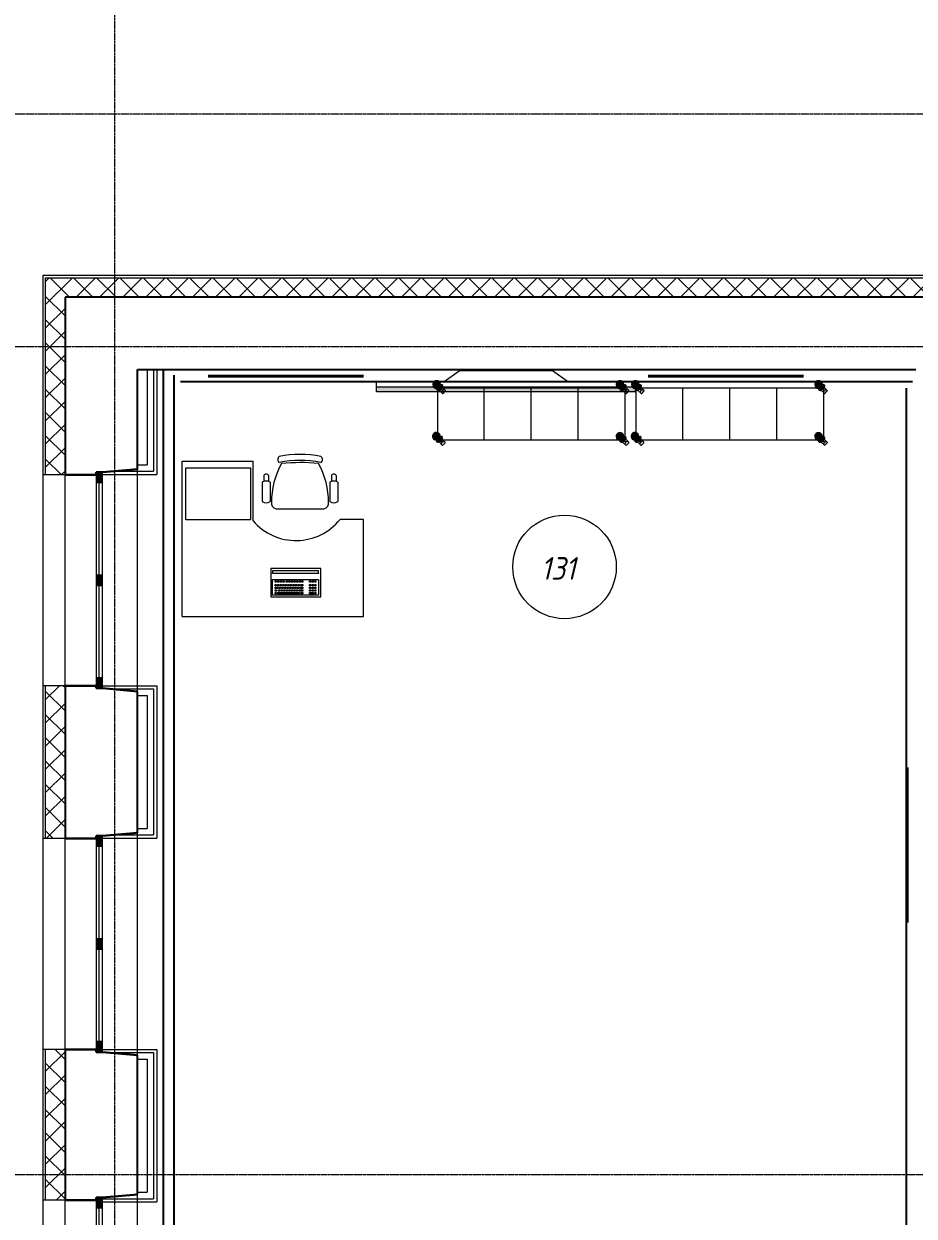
# Model space of a CAD drawing. Header units: millimetres. Extents: x -10178924 to 11692288, y -947381 to 58396.
# Drawn here: x 826077 to 832958, y -913262 to -904046 of the extents above; entities that cross this region are included whole.
import ezdxf
from ezdxf import colors
from ezdxf.entities.mleader import LeaderData, LeaderLine
from ezdxf.math import Vec2, Vec3

# ---------------------------------------------------------------- set-up
doc = ezdxf.new("R2010")
doc.units = ezdxf.units.MM
doc.linetypes.add('ADSK_Штрих_ш3 п1_5', pattern=[4.5, 3, -1.5])
doc.linetypes.add('осевая', pattern=[50.8, 31.75, -6.35, 6.35, -6.35])
for name, color, linetype in [('_надписи канализация', 7, 'Continuous'), ('PDF _Марки помещений', 5, 'Continuous'), ('PDF _подоконники с зашивкой', 250, 'Continuous'), ('PDF _Стены краска9010', 7, 'Continuous')]:
    doc.layers.add(name, color=color, linetype=linetype)
doc.layers.add('PDF _Стены отделка', color=7, linetype='Continuous', true_color=0xb505c2)
for name, color, linetype, lineweight in [('Отделка СТЕН', 6, 'Continuous', 13), ('Перегородки_ГКЛ', 20, 'Continuous', 9), ('Размеры осевые', 153, 'Continuous', 9), ('Стены.1', 7, 'Continuous', 25), ('ТХ оборудование', 7, 'Continuous', 9)]:
    doc.layers.add(name, color=color, linetype=linetype, lineweight=lineweight)
doc.styles.add('ISOCPEUR', font='isocpeui.ttf', dxfattribs={"width": 0.9})
pattern_1 = [(45, (142968.72, -47941.48), (-89.80256, 89.80256), []), (135, (142968.72, -47941.48), (-89.80256, -89.80256), [])]

# ---------------------------------------------------------------- blocks, each defined once
blk = doc.blocks.new('_None')
blk = doc.blocks.new('кресло специалиста')
at = {"layer": 'ТХ оборудование', "color": 252, "lineweight": 9, "true_color": 0x939598}
for p, q in [((-258.8, 279.6), (-213.2, 279.6)), ((-207.4, 291.6), (-56.3, 291.6)), ((-258.8, 242.8), (-213.1, 242.8)), ((-207.4, 231.4), (-56.3, 231.4)), ((0, -175.1), (0, 175.1)), ((-258.8, -242.8), (-213.1, -242.8)), ((-207.4, -231.4), (-56.3, -231.4)), ((-258.9, -279.6), (-213.2, -279.6)), ((-207.4, -291.6), (-56.3, -291.6))]:
    blk.add_line(p, q, dxfattribs=at)
for centre, radius, start, end in [((-250.3, 261.2), 20.2, 114.89545, 245.33537), ((-157.4, 261.5), 58.4, 148.95101, 211.04877), ((-106.3, 261.5), 58.4, 328.95097, 31.04877), ((-48.5, -403.4), 624.5, 89.87797, 119.10589), ((-45.4, 175.7), 45.4, 359.25187, 92.18664), ((325.7, 0.7), 747.5, 167.60199, 192.39777), ((-381.1, 145.4), 28.1, 34.29007, 145.70964), ((372.2, 0.7), 747.5, 167.60199, 192.39777), ((1404, 0.7), 1761.9, 175.39382, 184.65462), ((-381.1, -143.9), 28.1, 214.29147, 325.70827), ((-48.5, 403.4), 624.5, 240.90677, 270.12147), ((-45.4, -175.7), 45.4, 267.81347, 0.74787), ((-250.3, -261.2), 20.2, 114.89545, 245.33537), ((-157.4, -261.5), 58.4, 148.95098, 211.04877), ((-106.3, -261.5), 58.4, 328.95097, 31.04877)]:
    blk.add_arc(centre, radius, start, end, dxfattribs=at)
blk = doc.blocks.new('A$C01E1659C')
at = {"layer": 'ТХ оборудование', "lineweight": 9, "true_color": 0x939598}
h = blk.add_hatch(color=252, dxfattribs=at)
h.dxf.hatch_style = 1
h.paths.add_polyline_path([(-354.7, -170.2), (0, -170.2), (0, -165.7), (-354.7, -165.7)])
at = {"color": 252, "lineweight": 9, "true_color": 0x939598}
blk.add_lwpolyline([(-368.2, 12.9), (18.8, 12.9), (18.8, -206), (-368.2, -206)], close=True, dxfattribs=at)
at = {"layer": 'ТХ оборудование', "color": 252, "lineweight": 9, "true_color": 0x939598}
for p, q in [((-354.7, 0), (-354.7, -120)), ((0, 0), (-354.7, 0)), ((0, -120), (0, 0)), ((-335.3, -9.8), (-335.3, -20)), ((-325.3, -9.8), (-335.3, -9.8)), ((-335.3, -20), (-325.3, -20)), ((-335.3, -52), (-335.3, -62.2)), ((-312.1, -52), (-335.3, -52)), ((-335.3, -62.2), (-312.1, -62.2)), ((-335.3, -72.5), (-335.3, -82.7)), ((-325.3, -72.5), (-335.3, -72.5)), ((-335.3, -82.7), (-325.3, -82.7)), ((-333.6, -31.4), (-333.6, -41.7)), ((-323.7, -31.4), (-333.6, -31.4)), ((-333.6, -41.7), (-323.7, -41.7)), ((-325.3, -20), (-325.3, -9.8)), ((-325.3, -82.7), (-325.3, -72.5)), ((-323.7, -41.7), (-323.7, -31.4)), ((-315.4, -9.8), (-315.4, -20)), ((-146.2, -9.8), (-315.4, -9.8)), ((-315.4, -20), (-146.2, -20)), ((-315.4, -72.5), (-315.4, -82.7)), ((-305.4, -72.5), (-315.4, -72.5)), ((-315.4, -82.7), (-305.4, -82.7)), ((-312.1, -62.2), (-312.1, -52)), ((-308.7, -31.4), (-308.7, -41.7)), ((-298.8, -31.4), (-308.7, -31.4)), ((-308.7, -41.7), (-298.8, -41.7)), ((-305.4, -82.7), (-305.4, -72.5)), ((-302.1, -52), (-302.1, -62.2)), ((-292.2, -52), (-302.1, -52)), ((-302.1, -62.2), (-292.2, -62.2)), ((-298.8, -41.7), (-298.8, -31.4)), ((-295.5, -72.5), (-295.5, -82.7)), ((-285.5, -72.5), (-295.5, -72.5)), ((-295.5, -82.7), (-285.5, -82.7)), ((-292.2, -62.2), (-292.2, -52)), ((-288.8, -31.4), (-288.8, -41.7)), ((-278.9, -31.4), (-288.8, -31.4)), ((-288.8, -41.7), (-278.9, -41.7)), ((-285.5, -82.7), (-285.5, -72.5)), ((-282.2, -52), (-282.2, -62.2)), ((-272.3, -52), (-282.2, -52)), ((-282.2, -62.2), (-272.3, -62.2)), ((-278.9, -41.7), (-278.9, -31.4)), ((-275.6, -72.5), (-275.6, -82.7)), ((-265.6, -72.5), (-275.6, -72.5)), ((-275.6, -82.7), (-265.6, -82.7)), ((-272.3, -62.2), (-272.3, -52)), ((-268.9, -31.4), (-268.9, -41.7)), ((-259, -31.4), (-268.9, -31.4)), ((-268.9, -41.7), (-259, -41.7)), ((-265.6, -82.7), (-265.6, -72.5)), ((-262.3, -52), (-262.3, -62.2)), ((-252.4, -52), (-262.3, -52)), ((-262.3, -62.2), (-252.4, -62.2)), ((-259, -41.7), (-259, -31.4)), ((-255.7, -72.5), (-255.7, -82.7)), ((-245.7, -72.5), (-255.7, -72.5)), ((-255.7, -82.7), (-245.7, -82.7)), ((-252.4, -62.2), (-252.4, -52)), ((-249, -31.4), (-249, -41.7)), ((-239.1, -31.4), (-249, -31.4)), ((-249, -41.7), (-239.1, -41.7)), ((-245.7, -82.7), (-245.7, -72.5)), ((-242.4, -52), (-242.4, -62.2)), ((-232.5, -52), (-242.4, -52)), ((-242.4, -62.2), (-232.5, -62.2)), ((-239.1, -41.7), (-239.1, -31.4)), ((-235.8, -72.5), (-235.8, -82.7)), ((-225.8, -72.5), (-235.8, -72.5)), ((-235.8, -82.7), (-225.8, -82.7)), ((-232.5, -62.2), (-232.5, -52)), ((-229.2, -31.4), (-229.2, -41.7)), ((-219.2, -31.4), (-229.2, -31.4)), ((-229.2, -41.7), (-219.2, -41.7)), ((-225.8, -82.7), (-225.8, -72.5)), ((-222.5, -52), (-222.5, -62.2)), ((-212.6, -52), (-222.5, -52)), ((-222.5, -62.2), (-212.6, -62.2)), ((-219.2, -41.7), (-219.2, -31.4)), ((-215.9, -72.5), (-215.9, -82.7)), ((-205.9, -72.5), (-215.9, -72.5)), ((-215.9, -82.7), (-205.9, -82.7)), ((-212.6, -62.2), (-212.6, -52)), ((-209.3, -31.4), (-209.3, -41.7)), ((-199.3, -31.4), (-209.3, -31.4)), ((-209.3, -41.7), (-199.3, -41.7)), ((-205.9, -82.7), (-205.9, -72.5)), ((-202.6, -52), (-202.6, -62.2)), ((-192.7, -52), (-202.6, -52)), ((-202.6, -62.2), (-192.7, -62.2)), ((-199.3, -41.7), (-199.3, -31.4)), ((-196, -72.5), (-196, -82.7)), ((-186, -72.5), (-196, -72.5)), ((-196, -82.7), (-186, -82.7)), ((-192.7, -62.2), (-192.7, -52)), ((-189.4, -31.4), (-189.4, -41.7)), ((-179.4, -31.4), (-189.4, -31.4)), ((-189.4, -41.7), (-179.4, -41.7)), ((-186, -82.7), (-186, -72.5)), ((-182.7, -52), (-182.7, -62.2)), ((-172.8, -52), (-182.7, -52)), ((-182.7, -62.2), (-172.8, -62.2)), ((-179.4, -41.7), (-179.4, -31.4)), ((-176.1, -72.5), (-176.1, -82.7)), ((-166.1, -72.5), (-176.1, -72.5)), ((-176.1, -82.7), (-166.1, -82.7)), ((-172.8, -62.2), (-172.8, -52)), ((-169.5, -31.4), (-169.5, -41.7)), ((-159.5, -31.4), (-169.5, -31.4)), ((-169.5, -41.7), (-159.5, -41.7)), ((-166.1, -82.7), (-166.1, -72.5)), ((-162.8, -52), (-162.8, -62.2)), ((-152.9, -52), (-162.8, -52)), ((-162.8, -62.2), (-152.9, -62.2)), ((-159.5, -41.7), (-159.5, -31.4)), ((-156.2, -72.5), (-156.2, -82.7)), ((-146.2, -72.5), (-156.2, -72.5)), ((-156.2, -82.7), (-146.2, -82.7)), ((-152.9, -62.2), (-152.9, -52)), ((-149.6, -31.4), (-149.6, -41.7)), ((-119.7, -31.4), (-149.6, -31.4)), ((-149.6, -41.7), (-119.7, -41.7)), ((-146.2, -20), (-146.2, -9.8)), ((-146.2, -82.7), (-146.2, -72.5)), ((-142.9, -52), (-142.9, -62.2)), ((-119.7, -52), (-142.9, -52)), ((-142.9, -62.2), (-119.7, -62.2)), ((-136.3, -9.8), (-136.3, -20)), ((-119.7, -9.8), (-136.3, -9.8)), ((-136.3, -20), (-119.7, -20)), ((-136.3, -72.5), (-136.3, -82.7)), ((-119.7, -72.5), (-136.3, -72.5)), ((-136.3, -82.7), (-119.7, -82.7)), ((-119.7, -20), (-119.7, -9.8)), ((-119.7, -41.7), (-119.7, -31.4)), ((-119.7, -62.2), (-119.7, -52)), ((-119.7, -82.7), (-119.7, -72.5)), ((-68.4, -9.8), (-68.4, -20)), ((-38.6, -9.8), (-68.4, -9.8)), ((-68.4, -20), (-38.6, -20)), ((-68.4, -31.4), (-68.4, -41.7)), ((-58.5, -31.4), (-68.4, -31.4)), ((-68.4, -41.7), (-58.5, -41.7)), ((-68.4, -52), (-68.4, -62.2)), ((-58.5, -52), (-68.4, -52)), ((-68.4, -62.2), (-58.5, -62.2)), ((-68.4, -72.5), (-68.4, -82.7)), ((-58.5, -72.5), (-68.4, -72.5)), ((-68.4, -82.7), (-58.5, -82.7)), ((-58.5, -41.7), (-58.5, -31.4)), ((-58.5, -62.2), (-58.5, -52)), ((-58.5, -82.7), (-58.5, -72.5)), ((-48.5, -31.4), (-48.5, -41.7)), ((-38.6, -31.4), (-48.5, -31.4)), ((-48.5, -41.7), (-38.6, -41.7)), ((-48.5, -52), (-48.5, -62.2)), ((-38.6, -52), (-48.5, -52)), ((-48.5, -62.2), (-38.6, -62.2)), ((-48.5, -72.5), (-48.5, -82.7)), ((-38.6, -72.5), (-48.5, -72.5)), ((-48.5, -82.7), (-38.6, -82.7)), ((-38.6, -20), (-38.6, -9.8)), ((-38.6, -41.7), (-38.6, -31.4)), ((-38.6, -62.2), (-38.6, -52)), ((-38.6, -82.7), (-38.6, -72.5)), ((-28.6, -9.8), (-28.6, -20)), ((-18.7, -9.8), (-28.6, -9.8)), ((-28.6, -20), (-18.7, -20)), ((-28.6, -31.4), (-28.6, -41.7)), ((-18.7, -31.4), (-28.6, -31.4)), ((-28.6, -41.7), (-18.7, -41.7)), ((-28.6, -52), (-28.6, -62.2)), ((-18.7, -52), (-28.6, -52)), ((-28.6, -62.2), (-18.7, -62.2)), ((-28.6, -72.5), (-28.6, -82.7)), ((-18.7, -72.5), (-28.6, -72.5)), ((-28.6, -82.7), (-18.7, -82.7)), ((-18.7, -20), (-18.7, -9.8)), ((-18.7, -41.7), (-18.7, -31.4)), ((-18.7, -62.2), (-18.7, -52)), ((-18.7, -82.7), (-18.7, -72.5)), ((-354.7, -120), (0, -120)), ((-335.3, -101), (-335.3, -111.3)), ((-325.3, -101), (-335.3, -101)), ((-335.3, -111.3), (-325.3, -111.3)), ((-325.3, -111.3), (-325.3, -101)), ((-315.4, -101), (-315.4, -111.3)), ((-305.4, -101), (-315.4, -101)), ((-315.4, -111.3), (-305.4, -111.3)), ((-305.4, -111.3), (-305.4, -101)), ((-295.5, -101), (-295.5, -111.3)), ((-285.5, -101), (-295.5, -101)), ((-295.5, -111.3), (-285.5, -111.3)), ((-285.5, -111.3), (-285.5, -101)), ((-275.6, -101), (-275.6, -111.3)), ((-265.6, -101), (-275.6, -101)), ((-275.6, -111.3), (-265.6, -111.3)), ((-265.6, -111.3), (-265.6, -101)), ((-249, -101), (-249, -111.3)), ((-239.1, -101), (-249, -101)), ((-249, -111.3), (-239.1, -111.3)), ((-239.1, -111.3), (-239.1, -101)), ((-229.2, -101), (-229.2, -111.3)), ((-219.2, -101), (-229.2, -101)), ((-229.2, -111.3), (-219.2, -111.3)), ((-219.2, -111.3), (-219.2, -101)), ((-209.3, -101), (-209.3, -111.3)), ((-199.3, -101), (-209.3, -101)), ((-209.3, -111.3), (-199.3, -111.3)), ((-199.3, -111.3), (-199.3, -101)), ((-189.4, -101), (-189.4, -111.3)), ((-179.4, -101), (-189.4, -101)), ((-189.4, -111.3), (-179.4, -111.3)), ((-179.4, -111.3), (-179.4, -101)), ((-169.5, -101), (-169.5, -111.3)), ((-159.5, -101), (-169.5, -101)), ((-169.5, -111.3), (-159.5, -111.3)), ((-159.5, -111.3), (-159.5, -101)), ((-149.6, -101), (-149.6, -111.3)), ((-139.6, -101), (-149.6, -101)), ((-149.6, -111.3), (-139.6, -111.3)), ((-139.6, -111.3), (-139.6, -101)), ((-129.7, -101), (-129.7, -111.3)), ((-119.7, -101), (-129.7, -101)), ((-129.7, -111.3), (-119.7, -111.3)), ((-119.7, -111.3), (-119.7, -101)), ((-68.4, -101), (-68.4, -111.3)), ((-58.5, -101), (-68.4, -101)), ((-68.4, -111.3), (-58.5, -111.3)), ((-58.5, -111.3), (-58.5, -101)), ((-48.5, -101), (-48.5, -111.3)), ((-38.6, -101), (-48.5, -101)), ((-48.5, -111.3), (-38.6, -111.3)), ((-38.6, -111.3), (-38.6, -101)), ((-28.6, -101), (-28.6, -111.3)), ((-18.7, -101), (-28.6, -101)), ((-28.6, -111.3), (-18.7, -111.3)), ((-18.7, -111.3), (-18.7, -101))]:
    blk.add_line(p, q, dxfattribs=at)
for points in [[(-354.7, -170.2), (0, -170.2), (0, -165.7), (-354.7, -165.7)], [(-354.7, -170.2), (0, -170.2), (0, -187.3), (-354.7, -187.3)]]:
    blk.add_lwpolyline(points, close=True, dxfattribs=at)
blk = doc.blocks.new('A$C00f06a42')
at = {"layer": 'ТХ оборудование', "color": 252, "lineweight": 9, "true_color": 0x939598}
for p, q in [((0, 0), (-1400, 0)), ((-1400, 0), (-1400, -750)), ((0, 0), (0, -1200)), ((-1400, -750), (-1219.1, -750)), ((-547.9, -739), (-547.9, -1200)), ((0, -1200), (-547.9, -1200))]:
    blk.add_line(p, q, dxfattribs=at)
blk.add_lwpolyline([(-26.4, -1148.7), (-526.4, -1148.7), (-526.4, -748.7), (-26.4, -748.7)], close=True, dxfattribs=at)
at = {"layer": 'ТХ оборудование', "color": 252, "lineweight": 9, "ltscale": 50, "true_color": 0x939598}
blk.add_arc((-878.9, -1024.4), 437, 40.76329, 141.11011, dxfattribs=at)
blk = doc.blocks.new('A$C192C3C2E')
at = {"layer": 'ТХ оборудование', "lineweight": 9, "true_color": 0x939598}
h = blk.add_hatch(color=252, dxfattribs=at)
h.dxf.hatch_style = 1
h.paths.add_polyline_path([(1950, 0), (-50, 0), (-50, 40.5), (1950, 40.5)])
at = {"layer": 'ТХ оборудование', "color": 252, "lineweight": 9, "true_color": 0x939598}
for p, q in [((473.9, 80.9), (588.9, 163.9)), ((1311.1, 163.9), (588.9, 163.9)), ((1426.1, 80.9), (1311.1, 163.9))]:
    blk.add_line(p, q, dxfattribs=at)
for points in [[(1950, 0), (-50, 0), (-50, 80.9), (1950, 80.9)], [(1950, 0), (-50, 0), (-50, 40.5), (1950, 40.5)]]:
    blk.add_lwpolyline(points, close=True, dxfattribs=at)
blk = doc.blocks.new('A$C6ec7b9be')
at = {"layer": 'ТХ оборудование', "color": 252, "lineweight": 5, "true_color": 0x939598, "transparency": 33554687}
for p, q in [((0, 13.1), (0, 12.9)), ((0, 12.9), (0, -12.9)), ((3, 16.1), (37.5, 16.1)), ((16, 3.1), (16, 16.1)), ((16, 3.1), (84, 3.1)), ((36, 16.1), (36, 3.1)), ((37.5, 22.1), (61.4, 22.1)), ((37.5, 18.1), (37.5, 22.1)), ((63.3, 20.1), (37.5, 20.1)), ((37.5, 18.1), (37.5, 12.8)), ((37.5, 16.1), (97, 16.1)), ((37.5, 12.8), (37.5, -17.9)), ((43.8, 27.1), (50, 27.1)), ((43.8, 27.1), (43.8, 22.1)), ((45.5, 20.1), (45.5, 22.1)), ((45.5, -15.9), (45.5, 16.1)), ((46, -21.9), (46, 22.1)), ((50, 27.1), (56.3, 27.1)), ((50, 27.1), (50, 22.1)), ((54, -21.9), (54, 22.1)), ((54.5, 20.1), (54.5, 22.1)), ((54.5, -15.9), (54.5, 16.1)), ((56.3, 27.1), (56.3, 22.1)), ((64, 16.1), (64, 3.1)), ((70.3, -12.4), (70.5, 12.6)), ((70.5, 12.6), (70.3, -12.4)), ((95.5, 12.5), (70.5, 12.6)), ((71.6, 11.4), (71.5, -11.2)), ((94.2, 11.3), (71.6, 11.4)), ((84, 3.1), (84, 16.1)), ((94.1, -11.3), (94.2, 11.3)), ((95.3, -12.5), (95.5, 12.5)), ((96.5, 12.5), (95.5, 12.5)), ((96.3, -13.5), (96.5, 12.5)), ((100, 13.1), (100, -12.9)), ((97, -15.9), (3, -15.9)), ((84, -2.9), (16, -2.9)), ((16, -2.9), (16, -15.9)), ((36, -15.9), (36, -2.9)), ((37.5, -21.9), (37.5, -17.9)), ((37.5, -19.9), (63.3, -19.9)), ((61.4, -21.9), (37.5, -21.9)), ((43.5, -26.9), (43.5, -21.9)), ((50, -26.9), (43.5, -26.9)), ((45.5, -21.9), (45.5, -19.9)), ((46, -27.3), (46, -26.9)), ((46, -28.9), (46, -27.3)), ((46, -28.9), (54, -28.9)), ((50, -26.9), (50, -21.9)), ((56.5, -26.9), (50, -26.9)), ((54, -27.3), (54, -26.9)), ((54, -28.9), (54, -27.3)), ((54.5, -21.9), (54.5, -19.9)), ((56.5, -26.9), (56.5, -21.9)), ((64, -15.9), (64, -2.9)), ((95.3, -12.5), (70.3, -12.4)), ((70.3, -12.4), (95.3, -12.5)), ((85.3, -13.9), (70.3, -13.9)), ((85.3, -27.4), (70.3, -27.4)), ((71.5, -11.2), (94.1, -11.3)), ((84, -2.9), (84, -15.9)), ((85.3, -12.4), (85.3, -27.4)), ((85.3, -27.4), (86.3, -27.5)), ((86.3, -13.5), (95.3, -13.5)), ((86.3, -27.5), (86.3, -13.5)), ((95.3, -13.5), (96.3, -13.5))]:
    blk.add_line(p, q, dxfattribs=at)
for centre, radius, start, end in [((3, 13.1), 3, 90, 180), ((82.9, 0.1), 28.5, 153.7256, 270), ((82.9, 0.1), 28.5, 90, 153.7256), ((82.9, 0.1), 25, 90, 270), ((82.9, 0.1), 28, 90, 139.9948), ((61.4, 25.1), 3, 270, 310.74905), ((82.9, 0.1), 30, 90, 130.74905), ((82.9, 0.1), 15, 123.29728, 270), ((82.9, 0.1), 12, 90, 270), ((82.9, 0.1), 15, 90, 123.29728), ((82.9, 0.1), 6, 90, 270), ((82.9, 0.1), 5, 359.73997, 179.73997), ((82.9, 0.1), 5, 179.73997, 359.73997), ((82.9, 0.1), 30, 294.36429, 90), ((82.9, 0.1), 28.5, 295.75433, 90), ((82.9, 0.1), 28, 270, 90), ((82.9, 0.1), 25, 270, 90), ((82.9, 0.1), 15, 56.18266, 90), ((82.9, 0.1), 12, 270, 90), ((82.9, 0.1), 6, 270, 90), ((82.9, 0.1), 15, 25.5819, 56.18266), ((82.9, 0.1), 15, 333.89804, 25.5819), ((97, 13.1), 3, 0, 90), ((3, -12.9), 3, 180, 270), ((82.9, 0.1), 28, 220.0052, 270), ((61.4, -24.9), 3, 49.25095, 90), ((82.9, 0.1), 30, 229.25095, 270), ((82.9, 0.1), 15, 270, 333.89804), ((82.9, 0.1), 28.5, 270, 295.75433), ((82.9, 0.1), 30, 270, 294.36429), ((97, -12.9), 3, 270, 0)]:
    blk.add_arc(centre, radius, start, end, dxfattribs=at)
for points in [[(39.5, 20.1), (38.3, 21.2), (37.5, 22.1), (37.5, 22.1)], [(39.5, -19.9), (38.3, -21.1), (37.5, -21.9), (37.5, -21.9)]]:
    blk.add_rational_spline(points, [1, 0.804737854124, 0.804737854124, 1], degree=3, dxfattribs=at)
blk = doc.blocks.new('A$C0E844DE9')
at = {"layer": 'ТХ оборудование', "color": 252, "lineweight": 9, "true_color": 0x939598}
for p, q in [((28.8, 457.4), (28.8, 57.4)), ((1479.9, 457.4), (28.8, 457.4)), ((391.6, 457.4), (391.6, 57.4)), ((754.3, 457.4), (754.3, 57.4)), ((1117.1, 457.4), (1117.1, 57.4)), ((1479.9, 57.4), (1479.9, 457.4)), ((28.8, 57.4), (1479.9, 57.4))]:
    blk.add_line(p, q, dxfattribs=at)
at = {"layer": 'ТХ оборудование', "color": 252, "lineweight": 9, "ltscale": 200, "true_color": 0x939598, "rotation": 315}
for p in [(10, 489.6), (1428.7, 488.5), (10, 88.5), (1426.3, 88.5)]:
    blk.add_blockref('A$C6ec7b9be', p, dxfattribs=at)
blk = doc.blocks.new('Двустворчатое Окно 22')
at = {"layer": 'Стены.1', "linetype": 'Continuous', "lineweight": 0}
for points in [[(-835, 0), (-835, -50), (-755, -50), (-755, 0)], [(0, -50), (0, 0), (-40, 0), (-40, -50)], [(0, 0), (0, -50), (40, -50), (40, 0)], [(835, -50), (835, 0), (755, 0), (755, -50)]]:
    blk.add_hatch(color=256, dxfattribs=at).paths.add_polyline_path(points)
at = {"layer": 'Стены.1', "linetype": 'Continuous', "lineweight": 5}
for p, q in [((-858.6, 270), (858.6, 270)), ((-755, 0), (-40, 0)), ((40, 0), (755, 0)), ((-755, -25), (-40, -25)), ((-40, -50), (-755, -50)), ((40, -25), (755, -25)), ((755, -50), (40, -50)), ((-815, -290), (815, -290))]:
    blk.add_line(p, q, dxfattribs=at)
at = {"layer": 'Стены.1', "linetype": 'Continuous', "lineweight": 30}
for p, q in [((-835, 0), (-858.6, 270)), ((835, 0), (858.6, 270)), ((-835, -50), (-835, 0)), ((-835, -50), (-835, 0)), ((835, -50), (835, 0)), ((835, -50), (835, 0)), ((-815, -50), (-835, -50)), ((-815, -50), (-835, -50)), ((-815, -290), (-815, -50)), ((815, -50), (835, -50)), ((815, -50), (835, -50)), ((815, -290), (815, -50))]:
    blk.add_line(p, q, dxfattribs=at)
at = {"layer": 'Стены.1', "linetype": 'Continuous', "lineweight": 20}
for p, q in [((-835, 0), (-755, 0)), ((-755, 0), (-755, -50)), ((-40, -50), (-40, 0)), ((-40, 0), (0, 0)), ((0, 0), (40, 0)), ((40, 0), (40, -50)), ((755, -50), (755, 0)), ((755, 0), (835, 0)), ((-755, -50), (-835, -50)), ((0, -50), (-40, -50)), ((40, -50), (0, -50)), ((835, -50), (755, -50))]:
    blk.add_line(p, q, dxfattribs=at)
blk = doc.blocks.new('A$Cad086cf1')
at = {"layer": 'Отделка СТЕН', "true_color": 0x636466, "transparency": 33554687}
h = blk.add_hatch(dxfattribs=at)
h.set_pattern_fill('ANSI37', color=251, scale=40)
h.set_pattern_definition(pattern_1)
h.paths.add_polyline_path([(-7386.275, -40477.364), (-7536.275, -40477.364), (-7536.275, -48446.478), (-6006.547, -48446.478), (-6006.547, -48296.478), (-7386.275, -48296.478)])
h.paths.add_polyline_path([(-3197.852, -48296.478), (-4376.547, -48296.478), (-4376.547, -48446.478), (-3197.852, -48446.478)])
h.paths.add_polyline_path([(-414.627, -48296.478), (-1567.852, -48296.478), (-1567.852, -48446.478), (-414.627, -48446.478)])
h.paths.add_polyline_path([(2382.027, -48296.478), (1215.373, -48296.478), (1215.373, -48446.478), (2382.027, -48446.478)])
h.paths.add_polyline_path([(-7386.275, -31868.119), (-151.462, -31868.119), (-151.462, -31718.119), (-7536.275, -31718.119), (-7536.275, -33241.401), (-7386.275, -33241.401)])
h.paths.add_polyline_path([(25266.729, -31249.802), (25116.721, -31249.802), (25121.326, -31717.601), (24909.646, -31718.119), (24909.646, -31868.119), (25272.81, -31867.587)])
h.paths.add_polyline_path([(23279.646, -31718.119), (22121.774, -31718.119), (22121.774, -31868.119), (23279.646, -31868.119)])
h.paths.add_polyline_path([(20491.774, -31718.119), (19316.859, -31718.119), (19316.859, -31868.119), (20491.774, -31868.119)])
h.paths.add_polyline_path([(17713.142, -29916.63), (17168.725, -29916.63), (17168.725, -30066.63), (17563.142, -30066.63), (17563.142, -31868.119), (17886.859, -31868.119), (17886.859, -31718.119), (17713.142, -31718.119)])
h.paths.add_polyline_path([(17168.725, -29916.63), (16213.142, -29916.63), (16213.142, -30066.63), (17168.725, -30066.63)])
h.paths.add_polyline_path([(14198.142, -29916.63), (13168.725, -29916.63), (13168.725, -30066.63), (14198.142, -30066.63)])
h.paths.add_polyline_path([(13168.725, -29916.63), (12691.199, -29916.63), (12691.199, -31718.119), (12503.883, -31718.119), (12503.883, -31868.119), (12841.199, -31868.119), (12841.199, -30066.63), (13168.725, -30066.63)])
h.paths.add_polyline_path([(11073.883, -31718.119), (9888.912, -31718.119), (9888.912, -31868.119), (11073.883, -31868.119)])
h.paths.add_polyline_path([(8258.912, -31718.119), (7097.756, -31718.119), (7097.756, -31868.119), (8258.912, -31868.119)])
h.paths.add_polyline_path([(5467.756, -31718.119), (4303.088, -31718.119), (4303.088, -31868.119), (5465.74, -31868.119)])
h.paths.add_polyline_path([(2673.088, -31718.119), (1478.538, -31718.119), (1478.538, -31868.119), (2673.088, -31868.119)])
h.paths.add_polyline_path([(23941.72, -48296.478), (23603.748, -48296.478), (23603.748, -48446.478), (23941.72, -48446.478)])
h.paths.add_polyline_path([(21973.748, -48296.478), (20808.789, -48296.478), (20808.789, -48446.478), (21973.748, -48446.478)])
h.paths.add_polyline_path([(19178.789, -48296.478), (18008.239, -48296.478), (18008.239, -48446.478), (19178.789, -48446.478)])
h.paths.add_polyline_path([(16378.239, -48296.478), (15216.447, -48296.478), (15216.447, -48446.478), (16378.239, -48446.478)])
h.paths.add_polyline_path([(13586.447, -48296.478), (12422.391, -48296.478), (12422.391, -48446.478), (13586.447, -48446.478)])
h.paths.add_polyline_path([(10792.391, -48296.478), (9611.009, -48296.478), (9611.009, -48446.478), (10792.391, -48446.478)])
h.paths.add_polyline_path([(7981.009, -48296.478), (6809.325, -48296.478), (6809.325, -48446.478), (7981.009, -48446.478)])
h.paths.add_polyline_path([(5179.325, -48296.478), (4012.027, -48296.478), (4012.027, -48446.478), (5179.325, -48446.478)])
h = blk.add_hatch(dxfattribs=at)
h.set_pattern_fill('ANSI37', color=251, scale=40)
h.set_pattern_definition(pattern_1)
h.paths.add_polyline_path([(-7386.275, -34871.401), (-7536.275, -34871.401), (-7536.275, -36052.745), (-7386.275, -36052.745)])
h = blk.add_hatch(dxfattribs=at)
h.set_pattern_fill('ANSI37', color=251, scale=40)
h.set_pattern_definition(pattern_1)
h.paths.add_polyline_path([(-7386.275, -37682.745), (-7536.275, -37682.745), (-7536.275, -38847.365), (-7386.275, -38847.365)])
at = {"layer": 'PDF _Марки помещений', "color": 251, "lineweight": 9, "true_color": 0x636466, "transparency": 33554687}
blk.add_circle((-3526.018, -33953.018), 400.063, dxfattribs=at)
at = {"layer": 'PDF _подоконники с зашивкой', "color": 251, "lineweight": 25, "true_color": 0x636466, "transparency": 33554687}
blk.add_lwpolyline([(-6816.275, -32428.119), (-6626.936, -32428.119), (-6626.936, -40706.478), (-6826.275, -40706.478)], dxfattribs=at)
at = {"layer": 'PDF _Стены краска9010', "color": 251, "true_color": 0x636466, "transparency": 33554585}
for p, q in [((-6544.164, -32469.945), (-6544.164, -40790.336)), ((-6493.993, -32520.756), (-836.45, -32520.756)), ((-836.45, -32520.756), (-836.45, -32520.756)), ((-886.181, -32570.531), (-886.181, -40682.848))]:
    blk.add_line(p, q, dxfattribs=at)
at = {"layer": 'PDF _Стены отделка', "color": 251, "linetype": 'ADSK_Штрих_ш3 п1_5', "lineweight": 40, "true_color": 0x636466, "transparency": 33554610}
for p, q in [((-6279.962, -32478.118), (-5079.962, -32478.118)), ((-2879.962, -32478.118), (-1679.962, -32478.118)), ((-877.225, -35502.452), (-877.225, -36702.452))]:
    blk.add_line(p, q, dxfattribs=at)
at = {"layer": 'Отделка СТЕН', "color": 251, "true_color": 0x636466, "transparency": 33554687}
for p, q in [((-7386.275, -33241.401), (-7556.275, -33241.401)), ((-7386.275, -34871.401), (-7556.275, -34871.401)), ((-7386.275, -36052.745), (-7556.275, -36052.745)), ((-7386.275, -37682.745), (-7556.275, -37682.745)), ((-7386.275, -38847.365), (-7556.275, -38847.365))]:
    blk.add_line(p, q, dxfattribs=at)
for points in [[(24743.725, -48466.478), (-7556.275, -48466.478), (-7556.275, -31698.119), (12671.199, -31698.119), (12671.199, -29896.63), (14198.142, -29896.63)], [(-7536.275, -33241.401), (-7536.275, -31718.119), (-151.462, -31718.119)], [(-7536.275, -36052.745), (-7536.275, -34871.401)], [(-7536.275, -38847.365), (-7536.275, -37682.745)]]:
    blk.add_lwpolyline(points, dxfattribs=at)
at = {"layer": 'Перегородки_ГКЛ', "color": 251, "ltscale": 0.1, "true_color": 0x636466, "transparency": 33554687}
for p, q in [((-6751.275, -32428.119), (-6751.275, -33163.752)), ((-6701.275, -32428.119), (-6701.275, -33213.752)), ((-6676.275, -32428.119), (-6676.275, -33238.752)), ((-6826.114, -33163.752), (-6751.275, -33163.752)), ((-7116.275, -33238.752), (-6676.275, -33238.752)), ((-7001.275, -33213.752), (-6701.275, -33213.752)), ((-7146.275, -34871.401), (-6676.275, -34871.401)), ((-7009.125, -34896.401), (-6701.275, -34896.401)), ((-6701.275, -34896.401), (-6701.275, -36025.096)), ((-6676.275, -34871.401), (-6676.275, -36050.096)), ((-6826.502, -34946.401), (-6751.275, -34946.401)), ((-6751.275, -34946.401), (-6751.275, -35975.096)), ((-7001.275, -36025.096), (-6701.275, -36025.096)), ((-6826.376, -35975.096), (-6751.275, -35975.096)), ((-7116.275, -36050.096), (-6676.275, -36050.096)), ((-7146.275, -37682.745), (-6676.275, -37682.745)), ((-6676.275, -37682.745), (-6676.275, -38861.44)), ((-7009.125, -37707.745), (-6701.275, -37707.745)), ((-6826.257, -37757.745), (-6751.275, -37757.745)), ((-6751.275, -37757.745), (-6751.275, -38786.44)), ((-6701.275, -37707.745), (-6701.275, -38836.44)), ((-6826.396, -38786.44), (-6751.275, -38786.44)), ((-7116.275, -38836.44), (-6701.275, -38836.44)), ((-7116.275, -38861.44), (-6676.275, -38861.44))]:
    blk.add_line(p, q, dxfattribs=at)
at = {"layer": 'Размеры осевые', "color": 251, "linetype": 'осевая', "ltscale": 0.5, "true_color": 0x636466, "transparency": 33554687}
for p, q in [((-7000, -52200), (-7000, -25800)), ((-9750, -30450), (44700, -30450)), ((-9750, -32250), (62308.109, -32250)), ((-9750, -38650), (62308.109, -38650))]:
    blk.add_line(p, q, dxfattribs=at)
at = {"layer": 'Стены.1', "color": 251, "linetype": 'Continuous', "true_color": 0x636466, "transparency": 33554687}
for p, q in [((-7386.275, -33241.401), (-7146.275, -33241.401)), ((-7146.275, -33241.401), (-7146.275, -33221.401)), ((-7146.275, -33221.401), (-7096.275, -33221.401)), ((-7096.275, -33221.401), (-6826.275, -33197.779)), ((-7386.275, -34871.401), (-7146.275, -34871.401)), ((-7146.275, -34871.401), (-7146.275, -34891.401)), ((-7146.275, -34891.401), (-7096.275, -34891.401)), ((-7096.275, -34891.401), (-6826.275, -34915.023)), ((-7146.275, -36052.745), (-7146.275, -36032.745)), ((-7146.275, -36032.745), (-7096.275, -36032.745)), ((-7096.275, -36032.745), (-6826.275, -36009.123)), ((-7386.275, -36052.745), (-7146.275, -36052.745)), ((-7386.275, -37682.745), (-7146.275, -37682.745)), ((-7146.275, -37682.745), (-7146.275, -37702.745)), ((-7146.275, -37702.745), (-7096.275, -37702.745)), ((-7096.275, -37702.745), (-6826.275, -37726.367)), ((-7386.275, -38847.364), (-7146.275, -38847.364)), ((-7146.275, -38847.364), (-7146.275, -38827.364)), ((-7146.275, -38827.364), (-7096.275, -38827.364)), ((-7096.275, -38827.364), (-6826.275, -38803.742))]:
    blk.add_line(p, q, dxfattribs=at)
at = {"layer": 'Стены.1', "color": 251, "linetype": 'Continuous', "true_color": 0x636466, "transparency": 33554687, "flags": 128}
for points in [[(-151.462, -31868.119), (-7386.275, -31868.119)], [(-7386.275, -31868.119), (-7386.275, -32428.119)], [(-7386.275, -32428.119), (-7386.275, -33241.401)], [(-6826.275, -32428.119), (-811.206, -32428.119)], [(-6826.275, -33197.779), (-6826.275, -32428.119)], [(-7386.275, -34871.401), (-7386.275, -36052.745)], [(-6826.275, -36009.123), (-6826.275, -34915.023)], [(-7386.275, -37682.745), (-7386.275, -38847.365)], [(-6826.275, -38803.742), (-6826.275, -37726.367)]]:
    blk.add_lwpolyline(points, dxfattribs=at)
at = {"layer": 'Стены.1', "color": 251, "linetype": 'Continuous', "true_color": 0x636466, "transparency": 33554687, "xscale": -1, "zscale": 1000, "rotation": 270}
for p in [(-7096.275, -34056.401), (-7096.275, -36867.745), (-7096.275, -39662.364)]:
    blk.add_blockref('Двустворчатое Окно 22', p, dxfattribs=at)
at = {"layer": 'ТХ оборудование', "color": 251, "true_color": 0x636466, "transparency": 33554687}
blk.add_blockref('A$C192C3C2E', (-4929.962, -32600.523), dxfattribs=at)
for name, p, rotation in [('A$C0E844DE9', (-3028.702, -32513.494), 180), ('A$C0E844DE9', (-1493.991, -32513.494), 180), ('кресло специалиста', (-5570.221, -33504.61), 270), ('A$C00f06a42', (-6479.962, -34336.61), 180)]:
    blk.add_blockref(name, p, dxfattribs=dict(at, rotation=rotation))
at = {"layer": 'ТХ оборудование', "color": 251, "true_color": 0x636466, "transparency": 33554687, "xscale": -1, "rotation": 180}
blk.add_blockref('A$C01E1659C', (-5427.962, -34170.61), dxfattribs=at)
at = {"layer": 'PDF _Марки помещений', "color": 251, "lineweight": 9, "true_color": 0x636466, "transparency": 33554687, "insert": (-3709.118, -34051.995), "char_height": 175, "attachment_point": 7, "style": 'ISOCPEUR'}
blk.add_mtext('131', dxfattribs=at)

msp = doc.modelspace()

# ---------------------------------------------------------------- block references
msp.add_blockref('A$Cad086cf1', (833781.5, -874290.7))

# ---------------------------------------------------------------- leaders
at = {"layer": '_надписи канализация', "lineweight": -2}
ml = msp.add_multileader_mtext('Standard', dxfattribs=at)
ml.set_content('\\A1;Приямок{\\Fisocp3|c204; }800{\\fArial|b0|i0|c204|p34;х}800х800(h)\\P{\\fArial|b0|i0|c204|p34;с\\Fisocp3|c204; }насосом дренажным {\\A0; \\H0.91667x;ГНОМ 10-10Г\\A1;\\H1.09091x; \\PN=1,1 кВт \\P (1 раб)\\Fisocp3|c204; \\fISOCPEUR|b0|i0|c204|p34;(закрыть рифленым железом)}', color=256, style='ISOCPEUR')
ml.set_leader_properties(lineweight=13)
ml.set_arrow_properties(name='NONE')
ml.build(insert=Vec2(0, 0))
ml.multileader.update_dxf_attribs({"text_left_attachment_type": 6, "text_right_attachment_type": 6, "dogleg_length": 100, "arrow_head_size": 300, "scale": 100})
ctx = ml.context
ctx.base_point, ctx.scale, ctx.char_height, ctx.arrow_head_size, ctx.landing_gap_size, ctx.plane_origin = Vec3(740434.3, -912667.1), 100, 250, 300, 0.09, Vec3(743281.2, -913662)
ctx.left_attachment, ctx.right_attachment, ctx.text_align_type = 6, 6, 1
notes = []
notes.append((ctx, [(1, (1, 1, 0), (745889.2, -912667.1), (-1, 0), 100, [(1, [(748693.9, -916333.7)], 0, [])])]))
ctx.mtext.insert, ctx.mtext.width, ctx.mtext.alignment, ctx.mtext.flow_direction = Vec3(742864.1, -912342.1), 6781.384, 2, 5
for ctx, leaders in notes:
    for number, flags, end, landing, length, lines in leaders:
        leader = LeaderData()
        leader.index, (leader.has_last_leader_line, leader.has_dogleg_vector, leader.attachment_direction) = number, flags
        leader.last_leader_point, leader.dogleg_vector, leader.dogleg_length = Vec3(end), Vec3(landing), length
        for number, points, colour, breaks in lines:
            line = LeaderLine()
            line.index, line.vertices, line.color, line.breaks = number, Vec3.list(points), colors.encode_raw_color(colour), breaks
            leader.lines.append(line)
        ctx.leaders.append(leader)

doc.saveas('drawing.dxf')
